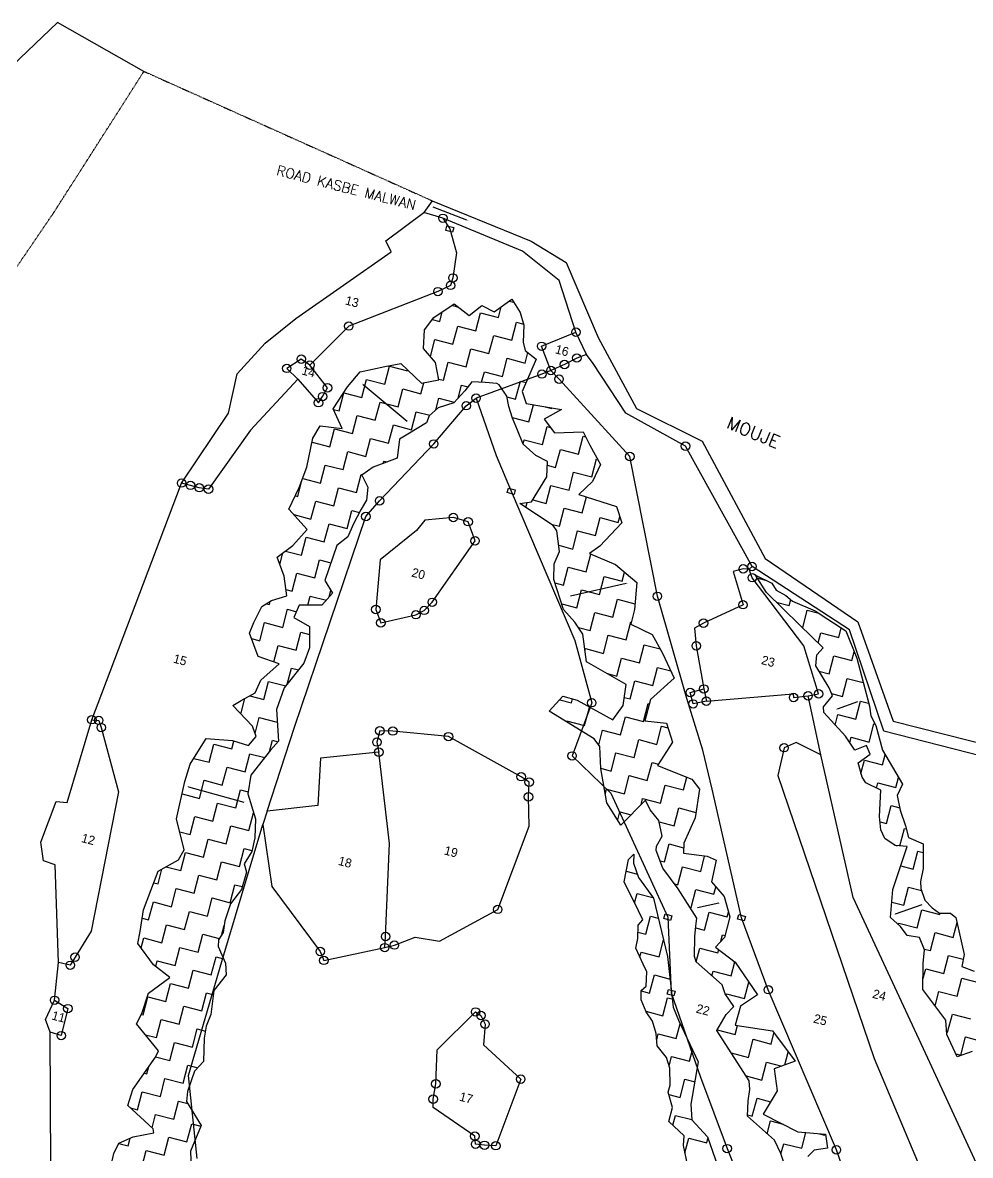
# Model space of a CAD drawing. Header units: metres. Extents: x 338426 to 341930, y 1767502 to 1770330.
# Drawn here: x 339161 to 340097, y 1769212 to 1770330 of the extents above; entities that cross this region are included whole.
import ezdxf

# ---------------------------------------------------------------- set-up
doc = ezdxf.new("R2010")
doc.units = ezdxf.units.M
doc.linetypes.add('DASHDOT', pattern=[1, 0.5, -0.25, 0, -0.25])
for name, color, linetype in [('OFF', 1, 'Continuous'), ('POLY_HATCH', 12, 'Continuous'), ('POLY_PARCEL', 6, 'Continuous'), ('POLY_ROAD', 30, 'Continuous'), ('POLY_WATER', 4, 'Continuous'), ('SYM_ARROW', 1, 'Continuous'), ('TEXT_MAPOUT', 7, 'Continuous'), ('TEXT_PARCEL', 7, 'Continuous'), ('V_BOUND_LINE', 7, 'Continuous'), ('V_BOUND_STREAM_LINE', 7, 'DASHDOT')]:
    doc.layers.add(name, color=color, linetype=linetype)
doc.styles.get("Standard").update_dxf_attribs({"font": 'simplex.shx'})
doc.styles.add('TEXT_MAP', font='')
doc.styles.get('TEXT_MAP').set_extended_font_data('Kruti Dev 050')

msp = doc.modelspace()

# ---------------------------------------------------------------- linework, layer by layer
for points in [[(339580.3, 1770129.8), (339587, 1770128.1), (339585.8, 1770123.5), (339579.2, 1770125.2)], [(339641.1, 1769870.8), (339647.7, 1769869.1), (339646.5, 1769864.5), (339639.9, 1769866.3)], [(339795.6, 1769450.5), (339802.2, 1769448.8), (339801, 1769444.2), (339794.4, 1769446)], [(339868.4, 1769449.9), (339875, 1769448.1), (339873.8, 1769443.6), (339867.2, 1769445.3)], [(339798.9, 1769376), (339805.5, 1769374.2), (339804.3, 1769369.7), (339797.7, 1769371.4)]]:
    msp.add_lwpolyline(points, close=True)
for centre in [(339576.3, 1770137.1), (339586.2, 1770078.2), (339571.4, 1770064.7), (339583.9, 1770070.9), (339483.3, 1770030.7), (339707.7, 1770024.7), (339673.8, 1770010.8), (339436.5, 1769998.1), (339708.5, 1769999.2), (339422.1, 1769989), (339444.9, 1769992.1), (339674.1, 1769983.4), (339683, 1769986.8), (339696.4, 1769992.8), (339691, 1769978.3), (339457.5, 1769961.1), (339462.3, 1769969.8), (339453.5, 1769955.1), (339599.4, 1769952.1), (339609, 1769959.5), (339567.2, 1769914.4), (339815.8, 1769912.2), (339760.8, 1769902), (339318.3, 1769875.8), (339327.2, 1769873.5), (339335.8, 1769871.2), (339344.9, 1769869.7), (339513.8, 1769858.3), (339500.2, 1769842.8), (339586.6, 1769841.8), (339601.3, 1769837.6), (339608, 1769818.8), (339881.5, 1769793.4), (339872.9, 1769791.1), (339881.8, 1769782.4), (339788.1, 1769764), (339510.1, 1769751), (339557.9, 1769750.1), (339565.8, 1769758.1), (339872.6, 1769755.7), (339515, 1769737.8), (339549.7, 1769745.8), (339833.6, 1769737.5), (339826.5, 1769715.1), (339833.9, 1769672.6), (339723.2, 1769659), (339820.5, 1769669.1), (339836.4, 1769660.5), (339922.6, 1769664.1), (339936.8, 1769665.8), (339947.3, 1769667.8), (339823.3, 1769657.8), (339229.6, 1769642.2), (339236.5, 1769641.6), (339239, 1769634.4), (339514, 1769631.2), (339526.9, 1769631), (339581.8, 1769625.5), (339511.2, 1769620.2), (339913.1, 1769614.6), (339513, 1769610.2), (339703.8, 1769606.5), (339653.6, 1769586), (339661.4, 1769580.6), (339660.8, 1769566.1), (339630.4, 1769455), (339519.7, 1769428.3), (339455.2, 1769413.5), (339518.8, 1769417.3), (339528.4, 1769419.8), (339213.1, 1769407.9), (339458.7, 1769404.7), (339208.4, 1769399.9), (339897.6, 1769375.7), (339192.9, 1769365.3), (339206, 1769357.1), (339608.6, 1769353.8), (339613.9, 1769350.3), (339617.9, 1769341.8), (339199.5, 1769330.4), (339569.3, 1769282.8), (339653.1, 1769287.5), (339566.7, 1769267.7), (339607.8, 1769231.3), (339608.6, 1769223.2), (339617.4, 1769222.2), (339628.5, 1769221.8), (339857, 1769218.9), (339964.8, 1769217.7)]:
    msp.add_circle(centre, 4.18)
at = {"layer": 'OFF'}
for p, q in [((339195.8, 1770330.2), (338905.7, 1770054.9)), ((339281.1, 1770282.1), (339195.8, 1770330.2)), ((339565.7, 1770154.4), (339557.3, 1770142.9))]:
    msp.add_line(p, q, dxfattribs=at)
at = {"layer": 'POLY_HATCH'}
for p, q in [((339627, 1770044.7), (339644.3, 1770057.2)), ((339644.3, 1770057.2), (339652.5, 1770044.2)), ((339567.5, 1770039.3), (339587.3, 1770052.7)), ((339587.3, 1770052.7), (339602.1, 1770041.1)), ((339602.1, 1770041.1), (339614.7, 1770051)), ((339614.7, 1770051), (339627, 1770044.7)), ((339652.5, 1770044.2), (339656.2, 1770031.6)), ((339558.1, 1770027), (339567.5, 1770039.3)), ((339656.2, 1770031.6), (339655.6, 1770014.7)), ((339557.1, 1770008.7), (339558.1, 1770027)), ((339655.6, 1770014.7), (339657.4, 1770006.5)), ((339569, 1769994.7), (339557.1, 1770008.7)), ((339668.4, 1769998.2), (339654.6, 1769966.2)), ((339657.4, 1770006.5), (339668.4, 1769998.2)), ((339494.5, 1769985.5), (339519.1, 1769990.7)), ((339519.1, 1769990.7), (339534.6, 1769993.7)), ((339534.6, 1769993.7), (339555.2, 1769974.3)), ((339572.3, 1769977.6), (339569, 1769994.7)), ((339482.2, 1769970.9), (339494.5, 1769985.5)), ((339555.2, 1769974.3), (339572.3, 1769977.6)), ((339604.8, 1769975.8), (339598.1, 1769966.7)), ((339618.1, 1769975), (339604.8, 1769975.8)), ((339467.9, 1769949.1), (339482.2, 1769970.9)), ((339598.1, 1769966.7), (339587, 1769955.1)), ((339629.7, 1769974.1), (339618.1, 1769975)), ((339631.9, 1769972.7), (339629.7, 1769974.1)), ((339639.3, 1769961.6), (339631.9, 1769972.7)), ((339654.6, 1769966.2), (339658.5, 1769954.3)), ((339587, 1769955.1), (339571.6, 1769949.9)), ((339641.4, 1769951.4), (339639.3, 1769961.6)), ((339658.5, 1769954.3), (339693.4, 1769948.3)), ((339476.8, 1769929.7), (339467.9, 1769949.1)), ((339562.6, 1769942.1), (339560.2, 1769935.2)), ((339571.6, 1769949.9), (339562.6, 1769942.1)), ((339644.9, 1769939.7), (339641.4, 1769951.4)), ((339693.4, 1769948.3), (339676.2, 1769938.9)), ((339448, 1769920.2), (339455, 1769932.3)), ((339455, 1769932.3), (339476.8, 1769929.7)), ((339560.2, 1769935.2), (339541.7, 1769923.9)), ((339649.9, 1769928.1), (339644.9, 1769939.7)), ((339676.2, 1769938.9), (339686.6, 1769925.3)), ((339442, 1769891.5), (339448, 1769920.2)), ((339541.7, 1769923.9), (339533.4, 1769919)), ((339655.5, 1769914.3), (339649.9, 1769928.1)), ((339686.6, 1769925.3), (339714.8, 1769926.5)), ((339714.8, 1769926.5), (339721.4, 1769913.1)), ((339533.4, 1769919), (339531.2, 1769900.2)), ((339668.1, 1769902.9), (339655.5, 1769914.3)), ((339721.4, 1769913.1), (339731.9, 1769894.1)), ((339531.2, 1769900.2), (339507.3, 1769891.4)), ((339679.6, 1769897.2), (339668.1, 1769902.9)), ((339679, 1769881.9), (339679.6, 1769897.2)), ((339434.5, 1769871.3), (339442, 1769891.5)), ((339507.3, 1769891.4), (339496.1, 1769883.5)), ((339731.9, 1769894.1), (339724, 1769877.3)), ((339496.1, 1769883.5), (339502.2, 1769871.7)), ((339663.9, 1769857.3), (339679, 1769881.9)), ((339724, 1769877.3), (339710.6, 1769864.6)), ((339424.2, 1769850), (339434.5, 1769871.3)), ((339502.2, 1769871.7), (339501, 1769858.9)), ((339710.6, 1769864.6), (339747.8, 1769852.5)), ((339501, 1769858.9), (339495.5, 1769850.1)), ((339652.1, 1769855.5), (339663.9, 1769857.3)), ((339685.3, 1769833.9), (339652.1, 1769855.5)), ((339747.8, 1769852.5), (339752.9, 1769836.5)), ((339442.2, 1769829.8), (339424.2, 1769850)), ((339495.5, 1769850.1), (339487.7, 1769834.9)), ((339487.7, 1769834.9), (339482.4, 1769822.8)), ((339688.8, 1769828.7), (339685.3, 1769833.9)), ((339752.9, 1769836.5), (339731.3, 1769813.4)), ((339428.1, 1769814.1), (339442.2, 1769829.8)), ((339482.4, 1769822.8), (339471.6, 1769814.3)), ((339691.5, 1769808.1), (339688.8, 1769828.7)), ((339412.7, 1769802.7), (339428.1, 1769814.1)), ((339471.6, 1769814.3), (339459.8, 1769779.7)), ((339686.2, 1769796), (339691.5, 1769808.1)), ((339731.3, 1769813.4), (339720.9, 1769806.1)), ((339419.4, 1769783.9), (339412.7, 1769802.7)), ((339720.9, 1769806.1), (339746.8, 1769795.4)), ((339685.9, 1769780.5), (339686.2, 1769796)), ((339746.8, 1769795.4), (339767.7, 1769777.6)), ((339422.1, 1769764.6), (339419.4, 1769783.9)), ((339459.8, 1769779.7), (339467.3, 1769767)), ((339695.5, 1769751.1), (339685.9, 1769780.5)), ((339767.7, 1769777.6), (339765.5, 1769751.1)), ((339895.7, 1769767.7), (339885.1, 1769784.9)), ((339885.1, 1769784.9), (339900.9, 1769777.1)), ((339900.9, 1769777.1), (339905.5, 1769770)), ((339406.9, 1769760), (339422.1, 1769764.6)), ((339467.3, 1769767), (339456.7, 1769755.2)), ((339928.4, 1769736), (339895.7, 1769767.7)), ((339905.5, 1769770), (339914.9, 1769764.8)), ((339914.9, 1769764.8), (339921.5, 1769759.3)), ((339389.6, 1769738.2), (339397.6, 1769753.9)), ((339397.6, 1769753.9), (339406.9, 1769760)), ((339434.5, 1769755.3), (339429.2, 1769743.2)), ((339456.7, 1769755.2), (339434.5, 1769755.3)), ((339921.5, 1769759.3), (339943.8, 1769749.7)), ((339429.2, 1769743.2), (339444.7, 1769734.3)), ((339706.7, 1769738.4), (339695.5, 1769751.1)), ((339765.5, 1769751.1), (339761.7, 1769736.6)), ((339943.8, 1769749.7), (339956.3, 1769741.6)), ((339956.3, 1769741.6), (339974.2, 1769729.9)), ((339385.3, 1769727.7), (339389.6, 1769738.2)), ((339444.7, 1769734.3), (339444.6, 1769713.3)), ((339714.4, 1769726.7), (339706.7, 1769738.4)), ((339761.7, 1769736.6), (339783, 1769726.3)), ((339951.6, 1769713.2), (339928.4, 1769736)), ((339974.2, 1769729.9), (339985, 1769702.9)), ((339394, 1769704.5), (339385.3, 1769727.7)), ((339718.2, 1769699.5), (339714.4, 1769726.7)), ((339783, 1769726.3), (339793.2, 1769707.9)), ((339444.6, 1769713.3), (339439, 1769698.1)), ((339793.2, 1769707.9), (339804.6, 1769683.2)), ((339945.4, 1769706.2), (339951.6, 1769713.2)), ((339414.7, 1769697.5), (339394, 1769704.5)), ((339396.5, 1769681.4), (339414.7, 1769697.5)), ((339439, 1769698.1), (339419.6, 1769673.6)), ((339757.1, 1769677), (339718.2, 1769699.5)), ((339944.4, 1769695.5), (339945.4, 1769706.2)), ((339985, 1769702.9), (339997.4, 1769655.5)), ((339957.6, 1769673.8), (339944.4, 1769695.5)), ((339390.9, 1769668.9), (339396.5, 1769681.4)), ((339419.6, 1769673.6), (339412, 1769652.4)), ((339754.4, 1769656.2), (339757.1, 1769677)), ((339804.6, 1769683.2), (339781.3, 1769662.2)), ((339960.9, 1769665.9), (339957.6, 1769673.8)), ((339377.2, 1769661.1), (339390.9, 1769668.9)), ((339681.2, 1769650.5), (339694.8, 1769665.3)), ((339694.8, 1769665.3), (339708.9, 1769661.6)), ((339952.1, 1769654.8), (339960.9, 1769665.9)), ((339369, 1769656.3), (339377.2, 1769661.1)), ((339388.4, 1769635.7), (339369, 1769656.3)), ((339412, 1769652.4), (339414, 1769621.2)), ((339708.9, 1769661.6), (339744.2, 1769642.2)), ((339744.2, 1769642.2), (339754.4, 1769656.2)), ((339781.3, 1769662.2), (339775.8, 1769641.2)), ((339952.3, 1769649.3), (339952.1, 1769654.8)), ((339997.4, 1769655.5), (339998.7, 1769646)), ((339725.8, 1769623.3), (339681.2, 1769650.5)), ((339775.8, 1769641.2), (339796.9, 1769638.8)), ((339973.7, 1769626), (339952.3, 1769649.3)), ((339998.7, 1769646), (340003.8, 1769636.6)), ((339391.9, 1769625.5), (339388.4, 1769635.7)), ((339796.9, 1769638.8), (339802.9, 1769620.2)), ((340003.8, 1769636.6), (340010.3, 1769612.3)), ((339326.7, 1769598.4), (339342.6, 1769623.7)), ((339342.6, 1769623.7), (339368.4, 1769621.6)), ((339368.4, 1769621.6), (339384.2, 1769616.7)), ((339384.2, 1769616.7), (339391.9, 1769625.5)), ((339414, 1769621.2), (339406.2, 1769612.1)), ((339731.4, 1769615.9), (339725.8, 1769623.3)), ((339802.9, 1769620.2), (339788.3, 1769596.9)), ((339983, 1769612.2), (339973.7, 1769626)), ((339406.2, 1769612.1), (339386.8, 1769587.5)), ((339732.2, 1769594.1), (339731.4, 1769615.9)), ((339994.5, 1769616.8), (339983, 1769612.2)), ((339986.2, 1769599.6), (339998.2, 1769608.3)), ((339998.2, 1769608.3), (339994.5, 1769616.8)), ((340010.3, 1769612.3), (340030.1, 1769578.6)), ((339321.4, 1769581.2), (339326.7, 1769598.4)), ((339788.3, 1769596.9), (339822, 1769583.4)), ((339990.1, 1769585.6), (339986.2, 1769599.6)), ((339386.8, 1769587.5), (339383.6, 1769569)), ((339738, 1769560.3), (339732.2, 1769594.1)), ((339994, 1769579.8), (339990.1, 1769585.6)), ((339313.4, 1769544.5), (339321.4, 1769581.2)), ((339822, 1769583.4), (339829.5, 1769573.7)), ((339829.5, 1769573.7), (339825.3, 1769545.4)), ((340008.8, 1769572.7), (339994, 1769579.8)), ((340030.1, 1769578.6), (340024.7, 1769567.3)), ((339383.6, 1769569), (339391.2, 1769544.4)), ((339776.3, 1769562.7), (339752.1, 1769538.3)), ((339780.9, 1769553.4), (339776.3, 1769562.7)), ((340007.4, 1769546.6), (340008.8, 1769572.7)), ((340024.7, 1769567.3), (340027.9, 1769552.9)), ((339752.1, 1769538.3), (339738, 1769560.3)), ((339789.4, 1769542.6), (339780.9, 1769553.4)), ((340027.9, 1769552.9), (340033.1, 1769537.6)), ((339320.9, 1769513.9), (339313.4, 1769544.5)), ((339391.2, 1769544.4), (339390.6, 1769525.7)), ((339792.9, 1769527.2), (339789.4, 1769542.6)), ((339825.3, 1769545.4), (339814.1, 1769520.4)), ((340008.8, 1769533.4), (340007.4, 1769546.6)), ((340012.5, 1769524.9), (340008.8, 1769533.4)), ((340033.1, 1769537.6), (340036, 1769526.1)), ((339390.6, 1769525.7), (339387.6, 1769512)), ((339787, 1769513.1), (339787.1, 1769517.4)), ((339787.1, 1769517.4), (339792.9, 1769527.2)), ((339814.1, 1769520.4), (339813.8, 1769510.4)), ((340022.7, 1769518.1), (340012.5, 1769524.9)), ((340020.5, 1769474.5), (340034.8, 1769517.1)), ((340034.8, 1769517.1), (340022.7, 1769518.1)), ((340036, 1769526.1), (340050.5, 1769519.6)), ((340050.5, 1769519.6), (340050.6, 1769495.3)), ((339315.2, 1769503.8), (339320.9, 1769513.9)), ((339387.6, 1769512), (339380.1, 1769499.9)), ((339759.5, 1769504.2), (339764.7, 1769509.4)), ((339764.7, 1769509.4), (339764.6, 1769500.8)), ((339793.6, 1769495.8), (339787, 1769513.1)), ((339813.8, 1769510.4), (339837.1, 1769507.4)), ((339837.1, 1769507.4), (339846.1, 1769503.5)), ((339295.2, 1769492.7), (339315.2, 1769503.8)), ((339380.1, 1769499.9), (339382.3, 1769491.8)), ((339755.4, 1769482.2), (339759.5, 1769504.2)), ((339764.6, 1769500.8), (339769.5, 1769486.6)), ((339808.7, 1769475.2), (339793.6, 1769495.8)), ((339846.1, 1769503.5), (339841.4, 1769482.3)), ((340050.6, 1769495.3), (340047.8, 1769482.6)), ((339280.7, 1769454.7), (339295.2, 1769492.7)), ((339382.3, 1769491.8), (339377.3, 1769474.8)), ((339769.5, 1769486.6), (339784.1, 1769466.1)), ((339377.3, 1769474.8), (339366.5, 1769460.4)), ((339769.5, 1769453.7), (339755.4, 1769482.2)), ((339827, 1769446.2), (339808.7, 1769475.2)), ((339841.4, 1769482.3), (339854, 1769467.6)), ((340018.2, 1769447.1), (340020.5, 1769474.5)), ((340047.8, 1769482.6), (340048.1, 1769475.5)), ((340048.1, 1769475.5), (340052.2, 1769464.2)), ((339784.1, 1769466.1), (339798.1, 1769408.5)), ((339854, 1769467.6), (339859.6, 1769447.6)), ((340052.2, 1769464.2), (340059.3, 1769456.4)), ((339277.5, 1769433.3), (339280.7, 1769454.7)), ((339366.5, 1769460.4), (339361.1, 1769443.6)), ((339773.6, 1769444.6), (339769.5, 1769453.7)), ((340059.3, 1769456.4), (340066.6, 1769451.3)), ((340066.6, 1769451.3), (340077.4, 1769451.2)), ((340077.4, 1769451.2), (340082.7, 1769447.1)), ((339361.1, 1769443.6), (339359.2, 1769432.3)), ((339768.9, 1769426.4), (339769, 1769439.3)), ((339769, 1769439.3), (339773.6, 1769444.6)), ((339826, 1769438.4), (339827, 1769446.2)), ((339859.6, 1769447.6), (339854.3, 1769427.2)), ((340028.2, 1769438.1), (340018.2, 1769447.1)), ((340082.7, 1769447.1), (340088.8, 1769420.8)), ((339275.2, 1769421.5), (339277.5, 1769433.3)), ((339359.2, 1769432.3), (339354.6, 1769424.9)), ((339824.7, 1769408.6), (339825, 1769428.4)), ((339825, 1769428.4), (339826, 1769438.4)), ((340034.6, 1769429.4), (340028.2, 1769438.1)), ((340046.9, 1769427.2), (340034.6, 1769429.4)), ((339290.7, 1769400.4), (339275.2, 1769421.5)), ((339354.6, 1769424.9), (339354.5, 1769418.4)), ((339354.5, 1769418.4), (339361.6, 1769402)), ((339766.9, 1769416.7), (339768.9, 1769426.4)), ((339774, 1769400.8), (339766.9, 1769416.7)), ((339854.3, 1769427.2), (339845.6, 1769417.9)), ((339845.6, 1769417.9), (339864.9, 1769402.8)), ((340051.9, 1769415.2), (340046.9, 1769427.2)), ((340088.8, 1769420.8), (340091, 1769410.5)), ((339798.1, 1769408.5), (339803.6, 1769358.5)), ((339826.5, 1769403.2), (339824.7, 1769408.6)), ((340050.5, 1769401.6), (340051.9, 1769415.2)), ((340091, 1769410.5), (340088.5, 1769398.8)), ((339306.7, 1769387.7), (339290.7, 1769400.4)), ((339361.6, 1769402), (339362.3, 1769390.5)), ((339777.5, 1769393.5), (339774, 1769400.8)), ((339851.9, 1769380.5), (339826.5, 1769403.2)), ((339864.9, 1769402.8), (339886.8, 1769370.7)), ((340050.2, 1769375.8), (340050.5, 1769401.6)), ((340088.5, 1769398.8), (340100.7, 1769394)), ((339285.6, 1769372.3), (339306.7, 1769387.7)), ((339362.3, 1769390.5), (339350.2, 1769374.9)), ((339777, 1769379.1), (339777.5, 1769393.5)), ((339278.9, 1769352.3), (339285.6, 1769372.3)), ((339350.2, 1769374.9), (339347.3, 1769351.4)), ((339771.9, 1769365.9), (339772.1, 1769375)), ((339772.1, 1769375), (339777, 1769379.1)), ((339854.9, 1769371.6), (339851.9, 1769380.5)), ((340073, 1769345.6), (340050.2, 1769375.8)), ((339776.9, 1769353.8), (339771.9, 1769365.9)), ((339863.5, 1769359.1), (339854.9, 1769371.6)), ((339886.8, 1769370.7), (339870, 1769359.6)), ((339273.9, 1769342), (339278.9, 1769352.3)), ((339347.3, 1769351.4), (339342.6, 1769339.7)), ((339783.1, 1769344.6), (339776.9, 1769353.8)), ((339803.6, 1769358.5), (339808.9, 1769345.8)), ((339846.6, 1769335.5), (339856.1, 1769351.4)), ((339856.1, 1769351.4), (339863.5, 1769359.1)), ((339870, 1769359.6), (339865, 1769340.8)), ((339295.6, 1769315.4), (339273.9, 1769342)), ((339342.6, 1769339.7), (339340.6, 1769327.8)), ((339787, 1769332.5), (339783.1, 1769344.6)), ((339808.9, 1769345.8), (339828.3, 1769304.6)), ((339865, 1769340.8), (339901.6, 1769335.1)), ((340073.7, 1769331.6), (340073, 1769345.6)), ((339340.6, 1769327.8), (339340, 1769304.8)), ((339787.7, 1769320.5), (339787, 1769332.5)), ((339878.8, 1769285.7), (339846.6, 1769335.5)), ((339901.6, 1769335.1), (339924, 1769305.2)), ((340084.1, 1769309.5), (340073.7, 1769331.6)), ((339797, 1769308.9), (339787.7, 1769320.5)), ((339270.1, 1769277.2), (339292.5, 1769309.3)), ((339292.5, 1769309.3), (339295.6, 1769315.4)), ((339340, 1769304.8), (339331, 1769295.3)), ((339800.2, 1769298.3), (339797, 1769308.9)), ((339828.3, 1769304.6), (339821.1, 1769262.7)), ((339924, 1769305.2), (339903.4, 1769297.5)), ((340099, 1769314.7), (340084.1, 1769309.5)), ((339331, 1769295.3), (339324.2, 1769275.3)), ((339800.7, 1769281.5), (339800.2, 1769298.3)), ((339903.4, 1769297.5), (339906.2, 1769275.8)), ((339879.4, 1769277.4), (339878.8, 1769285.7)), ((339265.2, 1769261.4), (339270.1, 1769277.2)), ((339324.2, 1769275.3), (339323.2, 1769265.3)), ((339798.8, 1769274.5), (339800.7, 1769281.5)), ((339803, 1769259.4), (339798.8, 1769274.5)), ((339877.8, 1769266.2), (339879.4, 1769277.4)), ((339906.2, 1769275.8), (339892.5, 1769253)), ((339290.3, 1769238.6), (339265.2, 1769261.4)), ((339323.2, 1769265.3), (339337.5, 1769241.6)), ((339821.1, 1769262.7), (339822, 1769247.4)), ((339877, 1769250.8), (339877.8, 1769266.2)), ((339799.4, 1769245.8), (339803, 1769259.4)), ((339903.7, 1769227.1), (339877, 1769250.8)), ((339892.5, 1769253), (339926.7, 1769235.6)), ((339290.8, 1769234.6), (339290.3, 1769238.6)), ((339337.5, 1769241.6), (339327.1, 1769216.4)), ((339814.6, 1769231.6), (339799.4, 1769245.8)), ((339822, 1769247.4), (339837.5, 1769230.4)), ((339256.3, 1769224.2), (339270.4, 1769230.6)), ((339270.4, 1769230.6), (339290.8, 1769234.6)), ((339813.7, 1769222.1), (339814.6, 1769231.6)), ((339837.5, 1769230.4), (339857.5, 1769173)), ((339910, 1769214.2), (339903.7, 1769227.1)), ((339926.7, 1769235.6), (339954, 1769233.1)), ((339954, 1769233.1), (339955.9, 1769219.4)), ((339251.3, 1769214.2), (339256.3, 1769224.2)), ((339327.1, 1769216.4), (339327.9, 1769198.9)), ((339818.1, 1769201.6), (339813.7, 1769222.1)), ((339942.9, 1769217.4), (339936.7, 1769211.3)), ((339955.9, 1769219.4), (339942.9, 1769217.4)), ((339247.5, 1769196.6), (339251.3, 1769214.2)), ((339913.9, 1769202.4), (339910, 1769214.2))]:
    msp.add_line(p, q, dxfattribs=at)
at = {"layer": 'POLY_HATCH', "linetype": 'Continuous'}
for p, q in [((339641.7, 1770055.4), (339646.1, 1770054.2)), ((339573.1, 1770035.3), (339575.5, 1770044.8)), ((339585, 1770051.2), (339591.4, 1770049.5)), ((339608.7, 1770026), (339613.3, 1770043.8)), ((339613.3, 1770043.8), (339631.1, 1770039.1)), ((339631.1, 1770039.1), (339633.9, 1770049.7)), ((339565.8, 1770037.2), (339573.1, 1770035.3)), ((339644.3, 1770016.7), (339648.9, 1770034.5)), ((339648.9, 1770034.5), (339655.9, 1770032.7)), ((339586.2, 1770012.8), (339590.9, 1770030.6)), ((339590.9, 1770030.6), (339608.7, 1770026)), ((339621.8, 1770003.5), (339626.5, 1770021.3)), ((339626.5, 1770021.3), (339644.3, 1770016.7)), ((339564, 1770000.6), (339568.4, 1770017.5)), ((339568.4, 1770017.5), (339586.2, 1770012.8)), ((339599.4, 1769990.4), (339604, 1770008.2)), ((339604, 1770008.2), (339621.8, 1770003.5)), ((339635, 1769981.1), (339639.6, 1769998.9)), ((339639.6, 1769998.9), (339657.4, 1769994.2)), ((339657.4, 1769994.2), (339660.1, 1770004.5)), ((339518.8, 1769973.3), (339523.5, 1769991.1)), ((339523.5, 1769991.1), (339541.3, 1769986.5)), ((339541.3, 1769986.5), (339541.5, 1769987.2)), ((339576.9, 1769977.2), (339581.6, 1769995)), ((339581.6, 1769995), (339599.4, 1769990.4)), ((339496.4, 1769960.2), (339501, 1769978)), ((339501, 1769978), (339518.8, 1769973.3)), ((339572.1, 1769978.4), (339576.9, 1769977.2)), ((339614.4, 1769975.2), (339617.2, 1769985.7)), ((339617.2, 1769985.7), (339635, 1769981.1)), ((339648.1, 1769958.6), (339652.8, 1769976.4)), ((339652.8, 1769976.4), (339658.4, 1769975)), ((339473.9, 1769947), (339478.6, 1769964.8)), ((339478.6, 1769964.8), (339496.4, 1769960.2)), ((339532, 1769950.9), (339536.7, 1769968.7)), ((339536.7, 1769968.7), (339554.5, 1769964)), ((339554.5, 1769964), (339557.3, 1769974.7)), ((339591.4, 1769959.6), (339594.7, 1769972.5)), ((339594.7, 1769972.5), (339601.2, 1769970.9)), ((339509.5, 1769937.7), (339514.2, 1769955.5)), ((339514.2, 1769955.5), (339532, 1769950.9)), ((339569.3, 1769947.9), (339572.3, 1769959.4)), ((339572.3, 1769959.4), (339587.3, 1769955.5)), ((339639.4, 1769960.9), (339648.1, 1769958.6)), ((339661.3, 1769936.1), (339665.7, 1769953.1)), ((339468.2, 1769948.5), (339473.9, 1769947)), ((339487.1, 1769924.6), (339491.7, 1769942.4)), ((339491.7, 1769942.4), (339509.5, 1769937.7)), ((339545.2, 1769928.4), (339549.8, 1769946.2)), ((339549.8, 1769946.2), (339563.3, 1769942.7)), ((339676.1, 1769951.3), (339683.8, 1769949.3)), ((339683.8, 1769949.3), (339683.9, 1769950)), ((339522.7, 1769915.3), (339527.4, 1769933.1)), ((339527.4, 1769933.1), (339545.2, 1769928.4)), ((339644.6, 1769940.5), (339661.3, 1769936.1)), ((339674.5, 1769913.7), (339679.1, 1769931.5)), ((339679.1, 1769931.5), (339682.5, 1769930.6)), ((339464.6, 1769911.4), (339469.3, 1769929.2)), ((339469.3, 1769929.2), (339487.1, 1769924.6)), ((339500.3, 1769902.1), (339504.9, 1769919.9)), ((339504.9, 1769919.9), (339522.7, 1769915.3)), ((339710.1, 1769904.4), (339714.7, 1769922.2)), ((339714.7, 1769922.2), (339717.2, 1769921.5)), ((339447.1, 1769916), (339464.6, 1769911.4)), ((339655.6, 1769914.2), (339656.6, 1769918.3)), ((339656.6, 1769918.3), (339674.5, 1769913.7)), ((339687.6, 1769891.2), (339692.3, 1769909)), ((339692.3, 1769909), (339710.1, 1769904.4)), ((339477.8, 1769889), (339482.4, 1769906.8)), ((339482.4, 1769906.8), (339500.3, 1769902.1)), ((339517.4, 1769895.1), (339518.1, 1769897.5)), ((339518.1, 1769897.5), (339521.4, 1769896.6)), ((339723.2, 1769881.9), (339727.9, 1769899.7)), ((339727.9, 1769899.7), (339729, 1769899.5)), ((339455.3, 1769875.8), (339460, 1769893.6)), ((339460, 1769893.6), (339477.8, 1769889)), ((339679.4, 1769893.4), (339687.6, 1769891.2)), ((339700.8, 1769868.8), (339705.4, 1769886.6)), ((339705.4, 1769886.6), (339723.2, 1769881.9)), ((339432.9, 1769862.6), (339436.7, 1769877.4)), ((339437.9, 1769880.4), (339455.3, 1769875.8)), ((339491, 1769866.5), (339495.6, 1769884.3)), ((339495.6, 1769884.3), (339496.8, 1769884)), ((339468.5, 1769853.3), (339473.1, 1769871.1)), ((339473.1, 1769871.1), (339491, 1769866.5)), ((339678.3, 1769855.6), (339683, 1769873.4)), ((339683, 1769873.4), (339700.8, 1769868.8)), ((339430.6, 1769863.2), (339432.9, 1769862.6)), ((339446, 1769840.2), (339450.7, 1769858)), ((339450.7, 1769858), (339468.5, 1769853.3)), ((339658.2, 1769851.6), (339659.6, 1769856.6)), ((339665, 1769859.1), (339678.3, 1769855.6)), ((339713.9, 1769846.3), (339718.1, 1769862.1)), ((339429, 1769844.6), (339446, 1769840.2)), ((339481.7, 1769830.9), (339486.3, 1769848.7)), ((339486.3, 1769848.7), (339493.8, 1769846.7)), ((339691.5, 1769833.2), (339696.1, 1769851)), ((339696.1, 1769851), (339713.9, 1769846.3)), ((339727.1, 1769823.9), (339731.7, 1769841.7)), ((339731.7, 1769841.7), (339749.5, 1769837)), ((339749.5, 1769837), (339751, 1769842.5)), ((339459.2, 1769817.7), (339463.9, 1769835.5)), ((339463.9, 1769835.5), (339481.7, 1769830.9)), ((339683.1, 1769835.3), (339691.5, 1769833.2)), ((339436.7, 1769804.6), (339441.4, 1769822.4)), ((339441.4, 1769822.4), (339459.2, 1769817.7)), ((339704.6, 1769810.7), (339709.3, 1769828.5)), ((339709.3, 1769828.5), (339727.1, 1769823.9)), ((339420.8, 1769808.7), (339436.7, 1769804.6)), ((339690.7, 1769814.4), (339704.6, 1769810.7)), ((339415.3, 1769795.3), (339418.3, 1769806.9)), ((339449.9, 1769782.1), (339454.6, 1769799.9)), ((339454.6, 1769799.9), (339465.7, 1769797)), ((339717.8, 1769788.3), (339722.3, 1769805.5)), ((339427.5, 1769769), (339432.1, 1769786.8)), ((339432.1, 1769786.8), (339449.9, 1769782.1)), ((339695.3, 1769775.1), (339700, 1769792.9)), ((339700, 1769792.9), (339717.8, 1769788.3)), ((339753.4, 1769779), (339755.7, 1769787.8)), ((339686.9, 1769777.3), (339695.3, 1769775.1)), ((339730.9, 1769765.8), (339735.6, 1769783.6)), ((339735.6, 1769783.6), (339753.4, 1769779)), ((339887.2, 1769781.5), (339887.3, 1769782)), ((339887.3, 1769782), (339894.9, 1769780.1)), ((339421.2, 1769770.6), (339427.5, 1769769)), ((339442.9, 1769755.3), (339445.3, 1769764.3)), ((339445.3, 1769764.3), (339461.2, 1769760.2)), ((339464, 1769763.4), (339465.7, 1769769.7)), ((339708.5, 1769752.6), (339713.1, 1769770.5)), ((339713.1, 1769770.5), (339730.9, 1769765.8)), ((339401.8, 1769756.6), (339405, 1769755.8)), ((339405, 1769755.8), (339405.9, 1769759.3)), ((339693.7, 1769756.5), (339708.5, 1769752.6)), ((339744.1, 1769743.4), (339748.8, 1769761.2)), ((339748.8, 1769761.2), (339765.9, 1769756.7)), ((339905.3, 1769758.3), (339918.3, 1769754.9)), ((339918.3, 1769754.9), (339919.8, 1769760.7)), ((339418.2, 1769733.3), (339422.8, 1769751.2)), ((339422.8, 1769751.2), (339431.7, 1769748.8)), ((339721.6, 1769730.2), (339726.3, 1769748)), ((339726.3, 1769748), (339744.1, 1769743.4)), ((339931.6, 1769732.9), (339936.1, 1769750.3)), ((339936.1, 1769750.3), (339947.5, 1769747.3)), ((339395.7, 1769720.2), (339400.3, 1769738)), ((339400.3, 1769738), (339418.2, 1769733.3)), ((339710.2, 1769733.2), (339721.6, 1769730.2)), ((339757.3, 1769720.9), (339761.9, 1769738.7)), ((339761.9, 1769738.7), (339762.2, 1769738.6)), ((339967.1, 1769723.2), (339969.6, 1769732.9)), ((339387.3, 1769722.4), (339395.7, 1769720.2)), ((339431.3, 1769710.9), (339436, 1769728.7)), ((339436, 1769728.7), (339444.6, 1769726.4)), ((339734.8, 1769707.7), (339739.5, 1769725.5)), ((339739.5, 1769725.5), (339757.3, 1769720.9)), ((339946.7, 1769718), (339949.3, 1769727.8)), ((339949.3, 1769727.8), (339967.1, 1769723.2)), ((339409.3, 1769699.4), (339413.5, 1769715.5)), ((339413.5, 1769715.5), (339431.3, 1769710.9)), ((339716.6, 1769711), (339717, 1769712.4)), ((339717, 1769712.4), (339734.8, 1769707.7)), ((339770.4, 1769698.4), (339775.1, 1769716.2)), ((339775.1, 1769716.2), (339790.9, 1769712.1)), ((339980.2, 1769700.7), (339982.4, 1769709.2)), ((339748, 1769685.3), (339752.6, 1769703.1)), ((339752.6, 1769703.1), (339770.4, 1769698.4)), ((339957.8, 1769687.6), (339962.4, 1769705.4)), ((339962.4, 1769705.4), (339980.2, 1769700.7)), ((339422.5, 1769677.2), (339426.7, 1769693.1)), ((339426.7, 1769693.1), (339433.6, 1769691.3)), ((339738.7, 1769687.7), (339748, 1769685.3)), ((339783.6, 1769676), (339788.2, 1769693.8)), ((339788.2, 1769693.8), (339801.3, 1769690.4)), ((339947.6, 1769690.2), (339957.8, 1769687.6)), ((339399.6, 1769662.1), (339404.2, 1769679.9)), ((339404.2, 1769679.9), (339421.2, 1769675.5)), ((339761.1, 1769662.8), (339765.8, 1769680.6)), ((339765.8, 1769680.6), (339783.6, 1769676)), ((339970.9, 1769665.1), (339975.6, 1769682.9)), ((339975.6, 1769682.9), (339991.3, 1769678.8)), ((339377.1, 1769649), (339380.8, 1769663.2)), ((339385.5, 1769665.8), (339399.6, 1769662.1)), ((339703.1, 1769659), (339704.1, 1769662.9)), ((339755.4, 1769664.3), (339761.1, 1769662.8)), ((339960.1, 1769668), (339970.9, 1769665.1)), ((339681.7, 1769650.2), (339682.1, 1769651.5)), ((339691.7, 1769661.9), (339703.1, 1769659)), ((339716.2, 1769636.5), (339720.9, 1769654.3)), ((339720.9, 1769654.3), (339723.3, 1769653.7)), ((339774.3, 1769640.4), (339778.9, 1769658.2)), ((339778.9, 1769658.2), (339780.2, 1769657.9)), ((339984.1, 1769642.7), (339988.7, 1769660.5)), ((339988.7, 1769660.5), (339996.6, 1769658.4)), ((339375.5, 1769649.4), (339377.1, 1769649)), ((339390.8, 1769628.7), (339394.9, 1769644.3)), ((339394.9, 1769644.3), (339412.7, 1769639.7)), ((339412.7, 1769639.7), (339412.8, 1769639.9)), ((339698.1, 1769640.2), (339698.4, 1769641.2)), ((339698.4, 1769641.2), (339716.2, 1769636.5)), ((339751.8, 1769627.2), (339756.5, 1769645)), ((339756.5, 1769645), (339774.3, 1769640.4)), ((339963.6, 1769637), (339966.3, 1769647.3)), ((339966.3, 1769647.3), (339984.1, 1769642.7)), ((339730.3, 1769617.4), (339734, 1769631.9)), ((339734, 1769631.9), (339751.8, 1769627.2)), ((339787.4, 1769617.9), (339792.1, 1769635.7)), ((339792.1, 1769635.7), (339798.4, 1769634.1)), ((339997.3, 1769620.2), (340001.9, 1769638)), ((340001.9, 1769638), (340003.2, 1769637.7)), ((339345.4, 1769600.2), (339350, 1769618)), ((339350, 1769618), (339367.8, 1769613.4)), ((339367.8, 1769613.4), (339369.8, 1769621.1)), ((339405.2, 1769610.9), (339408.1, 1769621.9)), ((339408.1, 1769621.9), (339413.4, 1769620.5)), ((339765, 1769604.8), (339769.6, 1769622.6)), ((339769.6, 1769622.6), (339787.4, 1769617.9)), ((339978.1, 1769619.5), (339979.4, 1769624.9)), ((339979.4, 1769624.9), (339997.3, 1769620.2)), ((339381, 1769590.9), (339385.6, 1769608.7)), ((339385.6, 1769608.7), (339400.4, 1769604.8)), ((339742.5, 1769591.6), (339747.2, 1769609.4)), ((339747.2, 1769609.4), (339765, 1769604.8)), ((340010.4, 1769597.8), (340013, 1769607.7)), ((339330.3, 1769604.1), (339345.4, 1769600.2)), ((339358.5, 1769577.7), (339363.2, 1769595.5)), ((339363.2, 1769595.5), (339381, 1769590.9)), ((339778.1, 1769582.3), (339782.8, 1769600.1)), ((339782.8, 1769600.1), (339789.3, 1769598.4)), ((339989.1, 1769589.1), (339992.6, 1769602.4)), ((339992.6, 1769602.4), (340010.4, 1769597.8)), ((339732.2, 1769594.3), (339742.5, 1769591.6)), ((339755.7, 1769569.2), (339760.3, 1769587)), ((339760.3, 1769587), (339778.1, 1769582.3)), ((339813.8, 1769573), (339817, 1769585.4)), ((340023.6, 1769575.3), (340026.2, 1769585.3)), ((339336.1, 1769564.6), (339340.7, 1769582.4)), ((339340.7, 1769582.4), (339358.5, 1769577.7)), ((339371.7, 1769555.3), (339376.3, 1769573.1)), ((339376.3, 1769573.1), (339384, 1769571.1)), ((339736.5, 1769568.7), (339737.9, 1769573.8)), ((339737.9, 1769573.8), (339755.7, 1769569.2)), ((339791.3, 1769559.9), (339795.9, 1769577.7)), ((339795.9, 1769577.7), (339813.8, 1769573)), ((340004.4, 1769574.8), (340005.8, 1769579.9)), ((340005.8, 1769579.9), (340023.6, 1769575.3)), ((339318.8, 1769569.1), (339336.1, 1769564.6)), ((339771.9, 1769558.2), (339773.5, 1769564.5)), ((339773.5, 1769564.5), (339791.3, 1769559.9)), ((339349.2, 1769542.1), (339353.9, 1769559.9)), ((339353.9, 1769559.9), (339371.7, 1769555.3)), ((339748.9, 1769543.3), (339751, 1769551.3)), ((339751, 1769551.3), (339762.2, 1769548.4)), ((339804.5, 1769537.4), (339809.1, 1769555.2)), ((339809.1, 1769555.2), (339826.1, 1769550.8)), ((340014.3, 1769539.7), (340018.9, 1769557.5)), ((340018.9, 1769557.5), (340027.4, 1769555.3)), ((339326.8, 1769529), (339331.4, 1769546.8)), ((339331.4, 1769546.8), (339349.2, 1769542.1)), ((339384.8, 1769532.8), (339389.4, 1769550.3)), ((339789.7, 1769541.3), (339804.5, 1769537.4)), ((340008, 1769541.3), (340014.3, 1769539.7)), ((339316.6, 1769531.6), (339326.8, 1769529)), ((339362.4, 1769519.7), (339367, 1769537.5)), ((339367, 1769537.5), (339384.8, 1769532.8)), ((340027.6, 1769517.7), (340032.1, 1769535)), ((340032.1, 1769535), (340033.9, 1769534.6)), ((339339.9, 1769506.5), (339344.6, 1769524.3)), ((339344.6, 1769524.3), (339362.4, 1769519.7)), ((339795.2, 1769501.8), (339799.8, 1769519.6)), ((339799.8, 1769519.6), (339814, 1769515.9)), ((340021.8, 1769518.7), (340024.7, 1769517.9)), ((339317.5, 1769493.4), (339322.1, 1769511.2)), ((339322.1, 1769511.2), (339339.9, 1769506.5)), ((339375.5, 1769497.2), (339380.2, 1769515)), ((339380.2, 1769515), (339387.8, 1769513)), ((339830.8, 1769492.5), (339834.7, 1769507.7)), ((340040.6, 1769494.8), (340045.2, 1769512.6)), ((340045.2, 1769512.6), (340050.5, 1769511.2)), ((339295, 1769480.2), (339298.8, 1769494.7)), ((339303.1, 1769497.1), (339317.5, 1769493.4)), ((339353.1, 1769484.1), (339357.7, 1769501.9)), ((339357.7, 1769501.9), (339375.5, 1769497.2)), ((339790.9, 1769502.9), (339795.2, 1769501.8)), ((339808.3, 1769479.3), (339813, 1769497.1)), ((339813, 1769497.1), (339830.8, 1769492.5)), ((340028.4, 1769498), (340040.6, 1769494.8)), ((339330.6, 1769470.9), (339335.3, 1769488.7)), ((339335.3, 1769488.7), (339353.1, 1769484.1)), ((339757.4, 1769492.6), (339768.4, 1769489.8)), ((339290.9, 1769481.3), (339295, 1769480.2)), ((339308.2, 1769457.7), (339312.8, 1769475.5)), ((339312.8, 1769475.5), (339330.6, 1769470.9)), ((339366.2, 1769461.6), (339370.9, 1769479.4)), ((339370.9, 1769479.4), (339378.1, 1769477.5)), ((339805, 1769480.2), (339808.3, 1769479.3)), ((339821.5, 1769456.9), (339826.1, 1769474.7)), ((339826.1, 1769474.7), (339843.9, 1769470)), ((339843.9, 1769470), (339845.8, 1769477.1)), ((340031.3, 1769459.2), (340035.9, 1769477)), ((340035.9, 1769477), (340048.8, 1769473.6)), ((339285.7, 1769444.6), (339290.4, 1769462.4)), ((339290.4, 1769462.4), (339308.2, 1769457.7)), ((339343.8, 1769448.4), (339348.4, 1769466.3)), ((339348.4, 1769466.3), (339366.2, 1769461.6)), ((339765.6, 1769461.5), (339768.1, 1769470.8)), ((339768.1, 1769470.8), (339783.6, 1769466.8)), ((340019.4, 1769462.3), (340031.3, 1769459.2)), ((339321.3, 1769435.3), (339326, 1769453.1)), ((339326, 1769453.1), (339343.8, 1769448.4)), ((339820, 1769457.3), (339821.5, 1769456.9)), ((339834.6, 1769434.4), (339839.3, 1769452.2)), ((339839.3, 1769452.2), (339857.1, 1769447.6)), ((339857.1, 1769447.6), (339858.3, 1769452.2)), ((340044.4, 1769436.7), (340049.1, 1769454.5)), ((340049.1, 1769454.5), (340066.9, 1769449.9)), ((340066.9, 1769449.9), (340067.3, 1769451.3)), ((339279.4, 1769446.2), (339285.7, 1769444.6)), ((339298.9, 1769422.1), (339303.5, 1769439.9)), ((339303.5, 1769439.9), (339321.3, 1769435.3)), ((339358.1, 1769430.5), (339360.3, 1769439)), ((339776.6, 1769430.6), (339781.2, 1769448.4)), ((339781.2, 1769448.4), (339788.9, 1769446.4)), ((340026.2, 1769439.8), (340026.6, 1769441.4)), ((340026.6, 1769441.4), (340044.4, 1769436.7)), ((340080.1, 1769427.4), (340083.9, 1769442.1)), ((339334.5, 1769412.8), (339339.1, 1769430.6)), ((339339.1, 1769430.6), (339355.5, 1769426.4)), ((339768.9, 1769432.6), (339776.6, 1769430.6)), ((339825.8, 1769436.7), (339834.6, 1769434.4)), ((339850.8, 1769423.5), (339852.4, 1769429.8)), ((339852.4, 1769429.8), (339854.8, 1769429.2)), ((340057.6, 1769414.3), (340062.3, 1769432.1)), ((340062.3, 1769432.1), (340080.1, 1769427.4)), ((339278.5, 1769417), (339281.1, 1769426.8)), ((339281.1, 1769426.8), (339298.9, 1769422.1)), ((339312, 1769399.7), (339316.7, 1769417.5)), ((339316.7, 1769417.5), (339334.5, 1769412.8)), ((339789.7, 1769408.1), (339794.1, 1769425)), ((339826.5, 1769403.3), (339830, 1769416.6)), ((339830, 1769416.6), (339847.8, 1769412)), ((339347.6, 1769390.4), (339352.3, 1769408.2)), ((339352.3, 1769408.2), (339359.8, 1769406.2)), ((339770.7, 1769408.2), (339771.9, 1769412.8)), ((339771.9, 1769412.8), (339789.7, 1769408.1)), ((339847.8, 1769412), (339848.7, 1769415.5)), ((340051.6, 1769415.8), (340057.6, 1769414.3)), ((340070.8, 1769391.8), (340075.4, 1769409.6)), ((340075.4, 1769409.6), (340090, 1769405.8)), ((339292.8, 1769398.7), (339294.2, 1769404.3)), ((339294.2, 1769404.3), (339312, 1769399.7)), ((339325.2, 1769377.2), (339329.8, 1769395)), ((339329.8, 1769395), (339347.6, 1769390.4)), ((339841.9, 1769389.4), (339843.1, 1769394.2)), ((339843.1, 1769394.2), (339860.9, 1769389.5)), ((339860.9, 1769389.5), (339864.5, 1769403.1)), ((340050.3, 1769386.3), (340053, 1769396.4)), ((340053, 1769396.4), (340070.8, 1769391.8)), ((339780.4, 1769372.5), (339785.1, 1769390.3)), ((339785.1, 1769390.3), (339800.6, 1769386.3)), ((339874.1, 1769367.1), (339878.3, 1769383.2)), ((340083.9, 1769369.3), (340088.6, 1769387.1)), ((340088.6, 1769387.1), (340106.4, 1769382.5)), ((339302.7, 1769364.1), (339307.4, 1769381.9)), ((339307.4, 1769381.9), (339325.2, 1769377.2)), ((339338.3, 1769354.8), (339343, 1769372.6)), ((339343, 1769372.6), (339349.7, 1769370.8)), ((339772.1, 1769374.7), (339780.4, 1769372.5)), ((339855.9, 1769370.2), (339856.3, 1769371.7)), ((339856.3, 1769371.7), (339874.1, 1769367.1)), ((340062.4, 1769359.7), (340066.1, 1769374)), ((340066.1, 1769374), (340083.9, 1769369.3)), ((339280.3, 1769350.9), (339284.9, 1769368.7)), ((339284.9, 1769368.7), (339302.7, 1769364.1)), ((339793.6, 1769350), (339798.2, 1769367.8)), ((339798.2, 1769367.8), (339802.7, 1769366.7)), ((339278.4, 1769351.4), (339280.3, 1769350.9)), ((339315.9, 1769341.6), (339320.5, 1769359.4)), ((339320.5, 1769359.4), (339338.3, 1769354.8)), ((339776.6, 1769354.5), (339793.6, 1769350)), ((340074.6, 1769333.7), (340079.3, 1769351.5)), ((340079.3, 1769351.5), (340097.1, 1769346.9)), ((339293.4, 1769328.5), (339298.1, 1769346.3)), ((339298.1, 1769346.3), (339315.9, 1769341.6)), ((339806.7, 1769327.6), (339810.6, 1769342.2)), ((339864.8, 1769331.4), (339867.2, 1769340.4)), ((339282.7, 1769331.3), (339293.4, 1769328.5)), ((339329, 1769319.2), (339333.7, 1769337)), ((339333.7, 1769337), (339341.8, 1769334.9)), ((339787.4, 1769326.2), (339788.9, 1769332.2)), ((339788.9, 1769332.2), (339806.7, 1769327.6)), ((339846.8, 1769335.2), (339847, 1769336.1)), ((339847, 1769336.1), (339864.8, 1769331.4)), ((339900.4, 1769322.1), (339903.2, 1769332.9)), ((340073.6, 1769334), (340074.6, 1769333.7)), ((340087.8, 1769311.3), (340092.4, 1769329.1)), ((340092.4, 1769329.1), (340110.2, 1769324.4)), ((339306.6, 1769306), (339311.2, 1769323.8)), ((339311.2, 1769323.8), (339329, 1769319.2)), ((339819.9, 1769305.1), (339822.8, 1769316.3)), ((339878, 1769309), (339882.6, 1769326.8)), ((339882.6, 1769326.8), (339900.4, 1769322.1)), ((339292.6, 1769309.6), (339306.6, 1769306)), ((339799.6, 1769300.3), (339802.1, 1769309.8)), ((339802.1, 1769309.8), (339819.9, 1769305.1)), ((339860.9, 1769313.5), (339878, 1769309)), ((339914, 1769301.5), (339917.3, 1769314.1)), ((340082.6, 1769312.6), (340087.8, 1769311.3)), ((339281.5, 1769293.5), (339284.1, 1769292.8)), ((339284.1, 1769292.8), (339286, 1769300)), ((339319.7, 1769283.5), (339324.4, 1769301.3)), ((339324.4, 1769301.3), (339334.3, 1769298.8)), ((339891.1, 1769286.5), (339895.8, 1769304.3)), ((339895.8, 1769304.3), (339911.1, 1769300.4)), ((339297.3, 1769270.4), (339301.9, 1769288.2)), ((339301.9, 1769288.2), (339319.7, 1769283.5)), ((339810.6, 1769269.5), (339815.3, 1769287.3)), ((339815.3, 1769287.3), (339824.9, 1769284.8)), ((339875.7, 1769290.6), (339891.1, 1769286.5)), ((339274.8, 1769257.2), (339279.5, 1769275)), ((339279.5, 1769275), (339297.3, 1769270.4)), ((339799.4, 1769272.4), (339810.6, 1769269.5)), ((339310.5, 1769247.9), (339315.1, 1769265.7)), ((339315.1, 1769265.7), (339324.4, 1769263.3)), ((339881.8, 1769250.9), (339886.5, 1769268.7)), ((339886.5, 1769268.7), (339899.9, 1769265.2)), ((339267.8, 1769259.1), (339274.8, 1769257.2)), ((339289.2, 1769239.5), (339292.6, 1769252.6)), ((339292.6, 1769252.6), (339310.5, 1769247.9)), ((339803.4, 1769242), (339806, 1769251.7)), ((339806, 1769251.7), (339822, 1769247.5)), ((339877, 1769252.2), (339881.8, 1769250.9)), ((339323.6, 1769225.5), (339328.3, 1769243.3)), ((339328.3, 1769243.3), (339337.2, 1769241)), ((339896.3, 1769233.6), (339899.6, 1769246.3)), ((339899.6, 1769246.3), (339912.2, 1769243)), ((339265.5, 1769221.6), (339267.6, 1769229.3)), ((339301.2, 1769212.3), (339305.8, 1769230.1)), ((339305.8, 1769230.1), (339323.6, 1769225.5)), ((339815.3, 1769214.7), (339819.1, 1769229.3)), ((339819.1, 1769229.3), (339836.9, 1769224.6)), ((339836.9, 1769224.6), (339838, 1769228.9)), ((339930.6, 1769219.2), (339934.7, 1769234.8)), ((339948, 1769233.6), (339953.1, 1769232.3)), ((339953.1, 1769232.3), (339953.3, 1769233.2)), ((339256.2, 1769224.1), (339265.5, 1769221.6)), ((339278.7, 1769199.2), (339283.3, 1769217)), ((339283.3, 1769217), (339301.2, 1769212.3)), ((339910.1, 1769213.7), (339912.8, 1769223.8)), ((339912.8, 1769223.8), (339930.6, 1769219.2))]:
    msp.add_line(p, q, dxfattribs=at)
at = {"layer": 'POLY_PARCEL'}
for p, q in [((339576.3, 1770137.1), (339583.1, 1770126.7)), ((339583.1, 1770126.7), (339589.7, 1770103)), ((339589.7, 1770103), (339586.2, 1770078.2)), ((339586.2, 1770078.2), (339583.9, 1770070.9)), ((339583.9, 1770070.9), (339571.4, 1770064.7)), ((339571.4, 1770064.7), (339483.3, 1770030.7)), ((339483.3, 1770030.7), (339444.9, 1769992.1)), ((339673.8, 1770010.8), (339707.7, 1770024.7)), ((339683, 1769986.8), (339673.8, 1770010.8)), ((339436.5, 1769998.1), (339422.1, 1769989)), ((339444.9, 1769992.1), (339436.5, 1769998.1)), ((339708.5, 1769999.2), (339696.4, 1769992.8)), ((339718, 1770002.5), (339708.5, 1769999.2)), ((339422.1, 1769989), (339433, 1769978.3)), ((339462.3, 1769969.8), (339444.9, 1769992.1)), ((339683, 1769986.8), (339674.1, 1769983.4)), ((339696.4, 1769992.8), (339683, 1769986.8)), ((339691, 1769978.3), (339683, 1769986.8)), ((339433, 1769978.3), (339386.3, 1769928.1)), ((339433, 1769978.3), (339453.5, 1769955.1)), ((339674.1, 1769983.4), (339609, 1769959.5)), ((339760.8, 1769902), (339691, 1769978.3)), ((339457.5, 1769961.1), (339462.3, 1769969.8)), ((339453.5, 1769955.1), (339457.5, 1769961.1)), ((339599.4, 1769952.1), (339609, 1769959.5)), ((339609, 1769959.5), (339628.8, 1769902.9)), ((339567.2, 1769914.4), (339599.4, 1769952.1)), ((339386.3, 1769928.1), (339344.9, 1769869.7)), ((339513.8, 1769858.3), (339567.2, 1769914.4)), ((339628.8, 1769902.9), (339643.8, 1769867.7)), ((339788.1, 1769764), (339760.8, 1769902)), ((339327.2, 1769873.5), (339318.3, 1769875.8)), ((339335.8, 1769871.2), (339327.2, 1769873.5)), ((339344.9, 1769869.7), (339335.8, 1769871.2)), ((339643.8, 1769867.7), (339706.4, 1769720.3)), ((339500.2, 1769842.8), (339513.8, 1769858.3)), ((339429.9, 1769634.9), (339500.2, 1769842.8)), ((339586.6, 1769841.8), (339558.6, 1769839.1)), ((339601.3, 1769837.6), (339586.6, 1769841.8)), ((339558.6, 1769839.1), (339550.1, 1769828.8)), ((339608, 1769818.8), (339601.3, 1769837.6)), ((339550.1, 1769828.8), (339514.5, 1769800.1)), ((339565.8, 1769758.1), (339608, 1769818.8)), ((339514.5, 1769800.1), (339510.1, 1769751)), ((339872.9, 1769791.1), (339863, 1769788.6)), ((339863, 1769788.6), (339872.6, 1769755.7)), ((339878.6, 1769790.9), (339872.9, 1769791.1)), ((339878.6, 1769790.9), (339881.5, 1769793.4)), ((339881.8, 1769782.4), (339878.6, 1769790.9)), ((339932.6, 1769715.2), (339881.8, 1769782.4)), ((339817.1, 1769663.2), (339788.1, 1769764)), ((339557.9, 1769750.1), (339565.8, 1769758.1)), ((339872.6, 1769755.7), (339833.6, 1769737.5)), ((339510.1, 1769751), (339515, 1769737.8)), ((339515, 1769737.8), (339549.7, 1769745.8)), ((339549.7, 1769745.8), (339557.9, 1769750.1)), ((339833.6, 1769737.5), (339824.6, 1769732.5)), ((339824.6, 1769732.5), (339826.5, 1769715.1)), ((339706.4, 1769720.3), (339723.2, 1769659)), ((339826.5, 1769715.1), (339833.9, 1769672.6)), ((339947.3, 1769667.8), (339932.6, 1769715.2)), ((339833.1, 1769612.1), (339817.1, 1769663.2)), ((339820.5, 1769669.1), (339833.9, 1769672.6)), ((339823.3, 1769657.8), (339820.5, 1769669.1)), ((339833.9, 1769672.6), (339836.4, 1769660.5)), ((339836.4, 1769660.5), (339922, 1769667.8)), ((339922, 1769667.8), (339922.6, 1769664.1)), ((339922.6, 1769664.1), (339936.8, 1769665.8)), ((339936.8, 1769665.8), (339947.3, 1769667.8)), ((339949.5, 1769607.7), (339936.8, 1769665.8)), ((339723.2, 1769659), (339703.8, 1769606.5)), ((339836.4, 1769660.5), (339823.3, 1769657.8)), ((339229.6, 1769642.2), (339236.5, 1769641.6)), ((339236.5, 1769641.6), (339239, 1769634.4)), ((339239, 1769634.4), (339256.1, 1769570.9)), ((339402.8, 1769551.8), (339429.9, 1769634.9)), ((339514, 1769631.2), (339511.2, 1769620.2)), ((339526.9, 1769631), (339514, 1769631.2)), ((339581.8, 1769625.5), (339526.9, 1769631)), ((339511.2, 1769620.2), (339513, 1769610.2)), ((339653.6, 1769586), (339581.8, 1769625.5)), ((339925, 1769619.6), (339913.1, 1769614.6)), ((339949.5, 1769607.7), (339925, 1769619.6)), ((339513, 1769610.2), (339455.3, 1769604.3)), ((339523.6, 1769520.2), (339513, 1769610.2)), ((339703.8, 1769606.5), (339742.1, 1769569.8)), ((339842.3, 1769573.8), (339833.1, 1769612.1)), ((339913.1, 1769614.6), (339907, 1769587.1)), ((339981.4, 1769466.9), (339949.5, 1769607.7)), ((339455.3, 1769604.3), (339452.7, 1769557.7)), ((339661.4, 1769580.6), (339653.6, 1769586)), ((339907, 1769587.1), (340002, 1769307.9)), ((339660.8, 1769566.1), (339661.4, 1769580.6)), ((339871.1, 1769446.7), (339842.3, 1769573.8)), ((339256.1, 1769570.9), (339229, 1769433.4)), ((339661.5, 1769537.3), (339660.8, 1769566.1)), ((339742.1, 1769569.8), (339798.3, 1769447.4)), ((339402.8, 1769551.8), (339398.5, 1769538.8)), ((339452.7, 1769557.7), (339402.8, 1769551.8)), ((339358.1, 1769403.6), (339398.5, 1769538.8)), ((339398.5, 1769538.8), (339407.4, 1769477.5)), ((339630.4, 1769455), (339661.5, 1769537.3)), ((339519.7, 1769428.3), (339523.6, 1769520.2)), ((339407.4, 1769477.5), (339455.2, 1769413.5)), ((340055.1, 1769308.3), (339981.4, 1769466.9)), ((339573, 1769423.7), (339630.4, 1769455)), ((339798.3, 1769447.4), (339801.6, 1769372.8)), ((339897.6, 1769375.7), (339871.1, 1769446.7)), ((339229, 1769433.4), (339213.1, 1769407.9)), ((339518.8, 1769417.3), (339519.7, 1769428.3)), ((339528.4, 1769419.8), (339548.9, 1769427.6)), ((339548.9, 1769427.6), (339573, 1769423.7)), ((339458.7, 1769404.7), (339518.8, 1769417.3)), ((339518.8, 1769417.3), (339528.4, 1769419.8)), ((339213.1, 1769407.9), (339208.4, 1769399.9)), ((339455.2, 1769413.5), (339458.7, 1769404.7)), ((339208.4, 1769399.9), (339196.9, 1769402.7)), ((339325.2, 1769291.1), (339358.1, 1769403.6)), ((339801.6, 1769372.8), (339830.7, 1769289.5)), ((339964.8, 1769217.7), (339897.6, 1769375.7)), ((339192.9, 1769365.3), (339206, 1769357.1)), ((339206, 1769357.1), (339199.5, 1769330.4)), ((339570.7, 1769316.4), (339608.6, 1769353.8)), ((339608.6, 1769353.8), (339613.9, 1769350.3)), ((339613.9, 1769350.3), (339617.9, 1769341.8)), ((339617.9, 1769341.8), (339616.4, 1769321.5)), ((339199.5, 1769330.4), (339188.5, 1769334)), ((339569.3, 1769282.8), (339570.7, 1769316.4)), ((339616.4, 1769321.5), (339653.1, 1769287.5)), ((340002, 1769307.9), (340047.4, 1769199.8)), ((340109, 1769191.4), (340055.1, 1769308.3)), ((339333.6, 1769209.3), (339325.2, 1769291.1)), ((339566.7, 1769267.7), (339569.3, 1769282.8)), ((339653.1, 1769287.5), (339628.5, 1769221.8)), ((339830.7, 1769289.5), (339857, 1769218.9)), ((339566.6, 1769259.5), (339566.7, 1769267.7)), ((339607.8, 1769231.3), (339566.6, 1769259.5)), ((339608.6, 1769223.2), (339607.8, 1769231.3)), ((339617.4, 1769222.2), (339608.6, 1769223.2)), ((339628.5, 1769221.8), (339617.4, 1769222.2)), ((339857, 1769218.9), (339891.3, 1769133.5)), ((339996.6, 1769127), (339964.8, 1769217.7))]:
    msp.add_line(p, q, dxfattribs=at)
at = {"layer": 'POLY_ROAD'}
for p, q in [((339576.3, 1770137.1), (339557.3, 1770142.9)), ((339655, 1770104.5), (339576.3, 1770137.1)), ((339691, 1770075.6), (339655, 1770104.5)), ((339707.7, 1770024.7), (339691, 1770075.6)), ((339718, 1770002.5), (339707.7, 1770024.7)), ((339724.5, 1769993.8), (339718, 1770002.5)), ((339756.9, 1769944.7), (339724.5, 1769993.8)), ((339815.8, 1769912.2), (339756.9, 1769944.7)), ((339881.5, 1769793.4), (339815.8, 1769912.2)), ((339977.8, 1769730.9), (339881.5, 1769793.4)), ((340011.5, 1769630.8), (339977.8, 1769730.9)), ((340343, 1769546.7), (340011.5, 1769630.8))]:
    msp.add_line(p, q, dxfattribs=at)
at = {"layer": 'POLY_WATER'}
for p, q in [((339520.1, 1770114.9), (339557.3, 1770142.9)), ((339525.1, 1770103.9), (339520.1, 1770114.9)), ((339431.2, 1770038.1), (339525.1, 1770103.9)), ((339400.8, 1770013.7), (339431.2, 1770038.1)), ((339373, 1769983.7), (339400.8, 1770013.7)), ((339364.5, 1769944.6), (339373, 1769983.7)), ((339318.3, 1769875.8), (339364.5, 1769944.6)), ((339239.5, 1769668.2), (339318.3, 1769875.8)), ((339229.6, 1769642.2), (339239.5, 1769668.2)), ((339205.2, 1769560.5), (339229.6, 1769642.2)), ((339179.3, 1769521.4), (339194.6, 1769561.5)), ((339194.6, 1769561.5), (339205.2, 1769560.5)), ((339181.8, 1769502.8), (339179.3, 1769521.4)), ((339193.6, 1769499), (339181.8, 1769502.8)), ((339196.9, 1769402.7), (339193.6, 1769499)), ((339192.9, 1769365.3), (339196.9, 1769402.7)), ((339183.9, 1769346.2), (339192.9, 1769365.3)), ((339188.5, 1769334), (339183.9, 1769346.2)), ((339189.2, 1769200.7), (339188.5, 1769334))]:
    msp.add_line(p, q, dxfattribs=at)
at = {"layer": 'SYM_ARROW'}
for points in [[(339600, 1770135.4), (339566.8, 1770148.2)], [(339497.6, 1769972.9), (339540.9, 1769936.7)], [(339757.3, 1769776.6), (339702.3, 1769764.3)], [(339965.8, 1769653), (339986.1, 1769660.3)], [(339325.2, 1769576.1), (339379.6, 1769560.8)], [(339848.6, 1769461.1), (339827.6, 1769456.4)], [(340023.2, 1769450.5), (340049.4, 1769459.8)]]:
    msp.add_lwpolyline(points, dxfattribs=at)
for points in [[(339600.1, 1770135.6), (339601.7, 1770134.7), (339599.9, 1770135.1)], [(339497.4, 1769972.7), (339496.2, 1769974.1), (339497.8, 1769973.2)], [(339757.3, 1769776.9), (339759.1, 1769777), (339757.4, 1769776.3)], [(339965.9, 1769652.7), (339964.1, 1769652.4), (339965.7, 1769653.3)], [(339325.1, 1769575.8), (339323.5, 1769576.5), (339325.3, 1769576.3)], [(339848.5, 1769461.4), (339850.3, 1769461.5), (339848.7, 1769460.8)], [(340023.3, 1769450.2), (340021.5, 1769449.9), (340023.1, 1769450.8)]]:
    msp.add_solid(points, dxfattribs=at)
at = {"layer": 'V_BOUND_LINE'}
for p, q in [((339565.7, 1770154.4), (339663.3, 1770114.4)), ((339663.3, 1770114.4), (339698, 1770093.4)), ((339698, 1770093.4), (339729.5, 1770019.5)), ((339729.5, 1770019.5), (339767.6, 1769949.5)), ((339767.6, 1769949.5), (339832.3, 1769917.1)), ((339832.3, 1769917.1), (339894.6, 1769801.4)), ((339894.6, 1769801.4), (339985.9, 1769738.8)), ((339985.9, 1769738.8), (340020.9, 1769640.8)), ((340020.9, 1769640.8), (340346.8, 1769557.7))]:
    msp.add_line(p, q, dxfattribs=at)
at = {"layer": 'V_BOUND_STREAM_LINE'}
for p, q in [((339191.2, 1770141.4), (339281.1, 1770282.1)), ((339281.1, 1770282.1), (339565.7, 1770154.4)), ((339053.8, 1769940), (339191.2, 1770141.4))]:
    msp.add_line(p, q, dxfattribs=at)

# ---------------------------------------------------------------- texts
at = {"layer": 'TEXT_MAPOUT'}
for s, height, rotation, p in [('ROAD KASBE MALWAN', 9.815, 345.7155, (339411.3, 1770180)), ('MOUJE', 12.27, 337.8915, (339855.4, 1769930.3))]:
    msp.add_text(s, height=height, rotation=rotation, dxfattribs=at).set_placement(p)
at = {"layer": 'TEXT_PARCEL', "style": 'TEXT_MAP'}
for s, p in [('13', (339479.2, 1770052.2)), ('16', (339686.5, 1770004)), ('14', (339436.2, 1769983.1)), ('20', (339544.7, 1769783.7)), ('15', (339309.4, 1769698.7)), ('23', (339890, 1769697.3)), ('12', (339218.7, 1769521.6)), ('19', (339576.9, 1769509.4)), ('18', (339472.3, 1769499.1)), ('24', (339999.8, 1769367.9)), ('22', (339825.6, 1769353.3)), ('11', (339189.4, 1769346.5)), ('25', (339941.5, 1769343.5)), ('17', (339591.9, 1769266.4))]:
    msp.add_text(s, height=8.83, rotation=345.3689, dxfattribs=at).set_placement(p)

doc.saveas('drawing.dxf')
